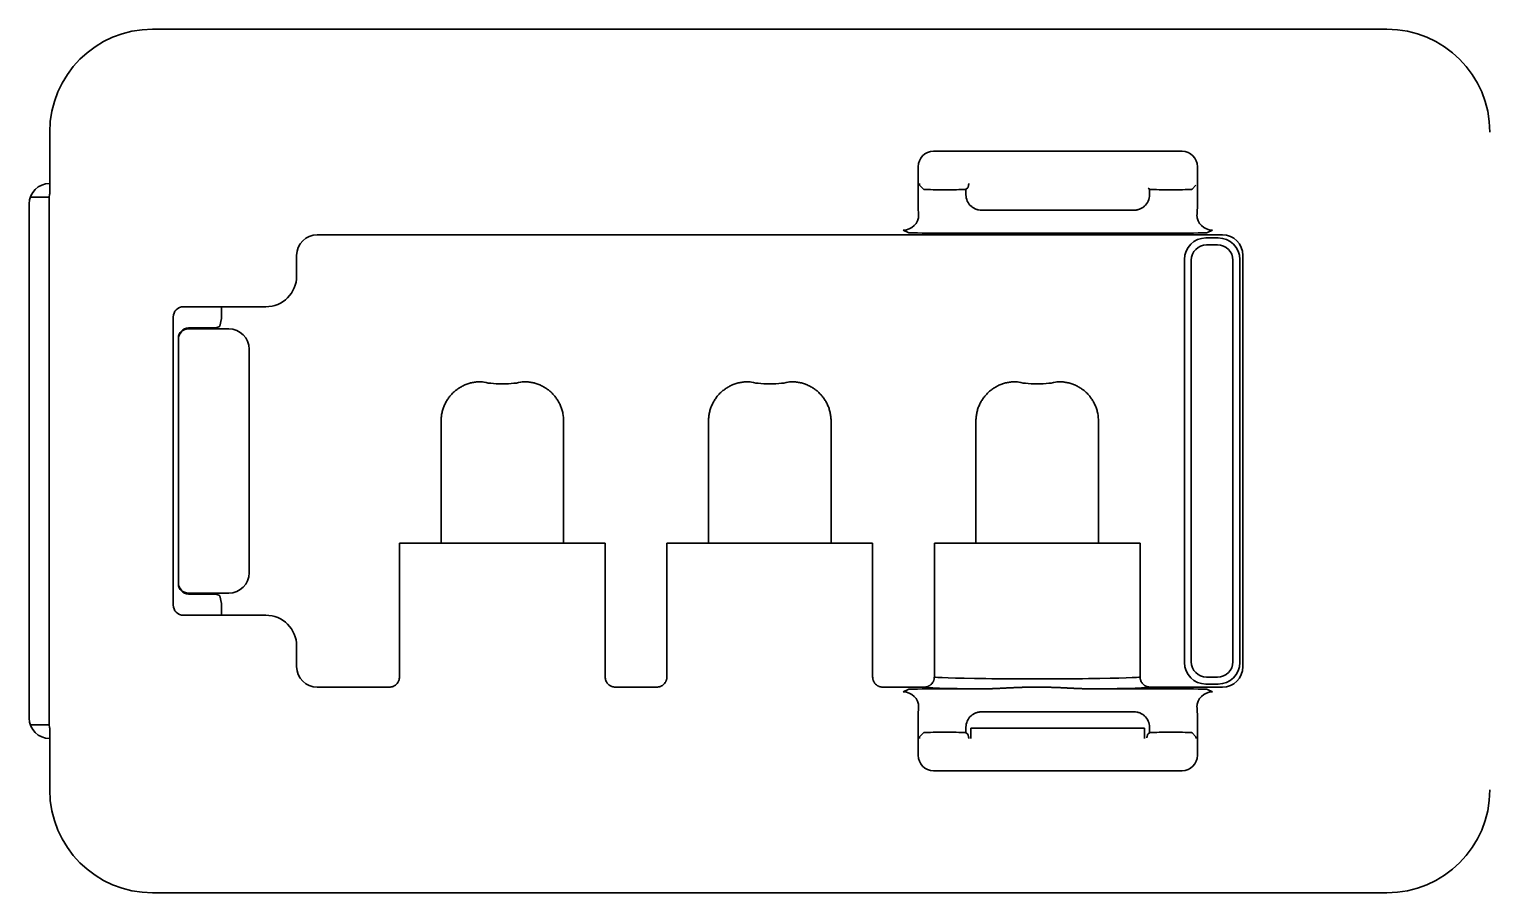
# Model space of a CAD drawing. Extents: x 5997 to 10491, y -672 to 3220.
# Drawn here: x 9086.1 to 9157.1, y 2307.5 to 2349.5 of the extents above; entities that cross this region are included whole.
import ezdxf

# ---------------------------------------------------------------- set-up
doc = ezdxf.new("R2010")
doc.units = 0
doc.header["$LTSCALE"] = 5
doc.layers.add('1', color=7, linetype='CONTINUOUS', true_color=0xffffff)

msp = doc.modelspace()

# ---------------------------------------------------------------- linework, layer by layer
at = {"layer": '1', "color": 7, "linetype": 'Continuous', "lineweight": 35}
for p, q in [((9092.073, 2349.526), (9152.073, 2349.526)), ((9087.073, 2341.736), (9087.073, 2344.526)), ((9130.033, 2343.588), (9142.112, 2343.588)), ((9129.284, 2341.253), (9129.284, 2342.839)), ((9142.862, 2342.839), (9142.862, 2341.253)), ((9129.354, 2341.937), (9129.348, 2342.026)), ((9129.354, 2341.937), (9129.548, 2341.743)), ((9130.297, 2341.718), (9130.861, 2341.718)), ((9131.679, 2341.789), (9131.61, 2341.743)), ((9131.61, 2341.743), (9131.61, 2341.476)), ((9140.536, 2341.743), (9140.466, 2341.789)), ((9140.536, 2341.476), (9140.536, 2341.743)), ((9141.285, 2341.718), (9141.849, 2341.718)), ((9142.791, 2341.937), (9142.598, 2341.743)), ((9086.073, 2316.026), (9086.073, 2341.026)), ((9086.127, 2341.35), (9087.038, 2341.35)), ((9087.038, 2341.35), (9087.066, 2341.49)), ((9087.038, 2315.702), (9087.038, 2341.35)), ((9132.361, 2340.726), (9132.625, 2340.726)), ((9132.625, 2340.726), (9139.52, 2340.726)), ((9139.52, 2340.726), (9139.785, 2340.726)), ((9144.073, 2339.526), (9100.073, 2339.526)), ((9128.798, 2339.635), (9128.56, 2339.753)), ((9141.849, 2339.609), (9130.297, 2339.609)), ((9143.586, 2339.753), (9143.348, 2339.635)), ((9143.87, 2339.373), (9143.276, 2339.373)), ((9143.836, 2339.039), (9143.31, 2339.039)), ((9099.073, 2338.526), (9099.073, 2337.526)), ((9142.226, 2338.323), (9142.226, 2318.729)), ((9142.56, 2338.289), (9142.56, 2318.763)), ((9144.586, 2318.763), (9144.586, 2338.289)), ((9144.92, 2318.729), (9144.92, 2338.323)), ((9145.073, 2318.526), (9145.073, 2338.526)), ((9093.573, 2336.026), (9097.346, 2336.026)), ((9095.428, 2336.005), (9095.428, 2335.946)), ((9097.346, 2336.026), (9097.573, 2336.026)), ((9093.073, 2321.526), (9093.073, 2335.526)), ((9095.34, 2335.082), (9095.413, 2335.453)), ((9093.323, 2334.489), (9093.323, 2334.459)), ((9093.823, 2334.997), (9094.84, 2334.997)), ((9093.823, 2334.951), (9095.769, 2334.951)), ((9093.323, 2334.459), (9093.323, 2333.474)), ((9093.323, 2333.474), (9093.323, 2323.578)), ((9096.761, 2323.578), (9096.761, 2333.474)), ((9106.093, 2330.449), (9106.093, 2324.524)), ((9112.053, 2330.449), (9112.053, 2324.524)), ((9119.093, 2324.524), (9119.093, 2330.449)), ((9125.053, 2330.449), (9125.053, 2324.524)), ((9132.093, 2324.524), (9132.093, 2330.449)), ((9138.053, 2324.524), (9138.053, 2330.449)), ((9114.073, 2324.524), (9104.073, 2324.524)), ((9104.073, 2324.524), (9104.073, 2318.026)), ((9114.073, 2324.524), (9114.073, 2318.026)), ((9117.073, 2324.524), (9117.073, 2318.026)), ((9127.073, 2324.524), (9117.073, 2324.524)), ((9127.073, 2324.524), (9127.073, 2318.026)), ((9140.073, 2324.524), (9130.073, 2324.524)), ((9130.073, 2324.524), (9130.073, 2318.026)), ((9140.073, 2324.524), (9140.073, 2318.026)), ((9093.323, 2323.578), (9093.323, 2322.593)), ((9093.323, 2322.593), (9093.323, 2322.563)), ((9095.769, 2322.101), (9093.823, 2322.101)), ((9093.823, 2322.055), (9094.84, 2322.055)), ((9095.34, 2321.97), (9095.413, 2321.599)), ((9097.346, 2321.026), (9093.573, 2321.026)), ((9095.428, 2321.107), (9095.428, 2321.048)), ((9097.573, 2321.026), (9097.346, 2321.026)), ((9099.073, 2319.526), (9099.073, 2318.526)), ((9100.073, 2317.526), (9103.573, 2317.526)), ((9114.573, 2317.526), (9116.573, 2317.526)), ((9127.573, 2317.526), (9129.573, 2317.526)), ((9130.297, 2317.443), (9132.338, 2317.443)), ((9137.808, 2317.443), (9141.849, 2317.443)), ((9140.573, 2317.526), (9144.073, 2317.526)), ((9143.276, 2317.679), (9143.87, 2317.679)), ((9143.31, 2318.013), (9143.836, 2318.013)), ((9128.56, 2317.299), (9128.798, 2317.418)), ((9143.348, 2317.418), (9143.586, 2317.299)), ((9132.625, 2316.326), (9132.361, 2316.326)), ((9139.52, 2316.326), (9132.625, 2316.326)), ((9139.785, 2316.326), (9139.52, 2316.326)), ((9086.127, 2315.702), (9087.038, 2315.702)), ((9087.038, 2315.702), (9087.066, 2315.563)), ((9087.073, 2312.526), (9087.073, 2315.316)), ((9129.284, 2314.214), (9129.284, 2315.799)), ((9130.297, 2315.334), (9130.856, 2315.334)), ((9131.61, 2315.576), (9131.61, 2315.309)), ((9131.851, 2315.526), (9131.876, 2315.526)), ((9131.851, 2315.526), (9131.851, 2315.026)), ((9132.625, 2315.526), (9131.876, 2315.526)), ((9132.625, 2315.526), (9139.52, 2315.526)), ((9140.269, 2315.526), (9139.52, 2315.526)), ((9140.295, 2315.526), (9140.269, 2315.526)), ((9140.295, 2315.026), (9140.295, 2315.526)), ((9140.535, 2315.309), (9140.535, 2315.576)), ((9141.289, 2315.334), (9141.849, 2315.334)), ((9142.862, 2315.799), (9142.862, 2314.214)), ((9129.348, 2315.026), (9129.354, 2315.115)), ((9129.354, 2315.115), (9129.548, 2315.309)), ((9131.61, 2315.309), (9131.679, 2315.263)), ((9140.466, 2315.263), (9140.535, 2315.309)), ((9142.791, 2315.115), (9142.598, 2315.309)), ((9142.791, 2315.115), (9142.798, 2315.026)), ((9142.112, 2313.464), (9130.033, 2313.464)), ((9152.073, 2307.526), (9092.073, 2307.526))]:
    msp.add_line(p, q, dxfattribs=at)
for centre, radius, start, end in [((9092.073, 2344.526), 5, 90, 180), ((9152.073, 2344.526), 5, 0, 90), ((9087.073, 2341.026), 1, 90, 180), ((9100.073, 2338.526), 1, 90, 180), ((9144.073, 2338.526), 1, 0, 90), ((9093.573, 2335.526), 0.5, 90, 180), ((9093.573, 2321.526), 0.5, 180, 270), ((9100.073, 2318.526), 1, 180, 270), ((9144.073, 2318.526), 1, 270, 0), ((9087.073, 2316.026), 1, 180, 270), ((9092.073, 2312.526), 5, 180, 270), ((9152.073, 2312.526), 5, 270, 0)]:
    msp.add_arc(centre, radius, start, end, dxfattribs=at)
for centre, major_axis, ratio, start_param, end_param in [((9130.035, 2342.837), (-0.532, 0.532), 0.996359, 5.498396, 7.067974), ((9142.11, 2342.837), (0.532, 0.532), 0.996359, 5.498396, 7.067974), ((9087.064, 2341.736), (0, 0.25), 0.034921, 3.316126, 4.712389), ((9130.297, 2341.744), (-0.75, 0), 0.034921, 0.034907, 1.570796), ((9130.861, 2341.744), (-0.75, 0), 0.034921, 1.570796, 3.089233), ((9141.285, 2341.744), (-0.75, 0), 0.034921, 0.05236, 1.570796), ((9141.849, 2341.744), (-0.75, 0), 0.034921, 1.570796, 3.106686), ((9129.31, 2341.253), (0, 0.75), 0.034921, 1.570796, 3.124139), ((9132.363, 2341.476), (-0.753, 0), 0.995902, 0, 0.84001), ((9139.783, 2341.476), (-0.753, 0), 0.995902, 2.301583, 3.141593), ((9142.836, 2341.253), (0, 0.75), 0.034921, 3.159046, 4.712389), ((9128.56, 2340.503), (-0.335, -0.671), 0.999239, 0.46383, 2.034018), ((9143.586, 2340.503), (0.335, -0.671), 0.999239, 4.249168, 5.819355), ((9130.297, 2339.635), (-1.5, 0), 0.017455, 0.034907, 1.570796), ((9141.849, 2339.635), (-1.5, 0), 0.017455, 1.570796, 3.106686), ((9143.276, 2338.323), (-0.743, 0.743), 0.999695, 5.497939, 7.068431), ((9143.31, 2338.289), (0.53, 0.53), 0.999695, 0.78555, 2.356042), ((9143.836, 2338.289), (0.53, -0.53), 0.999695, 0.78555, 2.356042), ((9143.87, 2338.323), (0.743, 0.743), 0.999695, 5.497939, 7.068431), ((9097.573, 2337.526), (1.5, 0), 0.999848, 4.712389, 6.283185), ((9095.41, 2335.946), (0, 0.5), 0.034921, 3.316126, 4.712389), ((9093.823, 2334.489), (0, -0.508), 0.984808, 3.141593, 4.712389), ((9093.823, 2334.459), (0.5, 0), 0.984808, 1.570796, 3.141593), ((9094.84, 2335.085), (-0.5, 0), 0.176327, 1.570796, 3.106686), ((9095.769, 2333.966), (-0.995, 0.099), 0.984662, 3.241791, 4.809556), ((9096.77, 2333.474), (0, 0.5), 0.017455, 0.174533, 1.570796), ((9109.073, 2332.465), (-1.074, 0), 0.176327, 0.462409, 2.679184), ((9122.073, 2332.465), (-1.074, 0), 0.176327, 0.462409, 2.679184), ((9135.073, 2332.465), (-1.074, 0), 0.176327, 0.462409, 2.679184), ((9096.77, 2323.578), (0, 0.5), 0.017455, 1.570796, 2.96706), ((9093.823, 2322.593), (0.5, 0), 0.984808, 3.141593, 4.712389), ((9093.823, 2322.563), (0, -0.508), 0.984808, 4.712389, 6.283185), ((9095.769, 2323.086), (-0.995, -0.099), 0.984662, 1.473629, 3.041395), ((9094.84, 2321.967), (-0.5, 0), 0.176327, 3.176499, 4.712389), ((9095.41, 2321.107), (0, 0.5), 0.034921, 4.712389, 6.108652), ((9097.573, 2319.526), (-1.5, 0), 0.999848, 3.141593, 4.712389), ((9143.276, 2318.729), (-0.743, -0.743), 0.999695, 5.497939, 7.068431), ((9143.31, 2318.763), (-0.53, 0.53), 0.999695, 0.78555, 2.356042), ((9143.836, 2318.763), (-0.53, -0.53), 0.999695, 0.78555, 2.356042), ((9143.87, 2318.729), (0.743, -0.743), 0.999695, 5.497939, 7.068431), ((9130.297, 2317.417), (-1.5, 0), 0.017455, 4.712389, 6.248279), ((9135.073, 2317.526), (-5.5, 0), 0.017455, 0.001587, 1.050361), ((9135.073, 2318.026), (-5, 0), 0.019201, 0, 3.141593), ((9135.073, 2317.526), (-5.5, 0), 0.017455, 2.091232, 3.140006), ((9141.849, 2317.417), (-1.5, 0), 0.017455, 3.176499, 4.712389), ((9128.56, 2316.549), (-0.335, 0.671), 0.999239, 4.249168, 5.819355), ((9143.586, 2316.549), (0.335, 0.671), 0.999239, 0.46383, 2.034018), ((9129.31, 2315.799), (0, 0.75), 0.034921, 0.017453, 1.570796), ((9132.363, 2315.576), (-0.753, 0), 0.995884, 5.446875, 6.283185), ((9139.782, 2315.576), (-0.753, 0), 0.995884, 3.141593, 3.977903), ((9142.836, 2315.799), (0, 0.75), 0.034921, 4.712389, 6.265732), ((9087.064, 2315.316), (0, 0.25), 0.034921, 4.712389, 6.108652), ((9130.297, 2315.308), (-0.75, 0), 0.034921, 4.712389, 6.248279), ((9130.856, 2315.308), (-0.755, 0), 0.034921, 3.193953, 4.712389), ((9141.289, 2315.308), (-0.755, 0), 0.034921, 4.712389, 6.230825), ((9141.849, 2315.308), (-0.75, 0), 0.034921, 3.176499, 4.712389), ((9130.035, 2314.215), (0.532, 0.532), 0.996359, 2.356803, 3.926382), ((9142.11, 2314.215), (-0.532, 0.532), 0.996359, 2.356803, 3.926382)]:
    msp.add_ellipse(centre, major_axis=major_axis, ratio=ratio, start_param=start_param, end_param=end_param, dxfattribs=at)
for points, knots in [([(9131.752, 2342.024), (9131.75, 2342.01), (9131.743, 2341.974), (9131.732, 2341.922), (9131.719, 2341.871), (9131.706, 2341.83), (9131.693, 2341.802), (9131.684, 2341.792), (9131.679, 2341.789)], [0, 0, 0, 0, 0.114241, 0.291393, 0.468545, 0.645696, 0.822848, 1, 1, 1, 1]), ([(9131.861, 2340.918), (9131.878, 2340.902), (9131.896, 2340.888), (9131.933, 2340.86), (9131.951, 2340.848), (9132.01, 2340.812), (9132.05, 2340.792), (9132.104, 2340.771), (9132.115, 2340.767), (9132.136, 2340.76), (9132.169, 2340.75), (9132.202, 2340.743), (9132.269, 2340.73), (9132.314, 2340.726), (9132.361, 2340.726)], [0, 0, 0, 0, 0.125, 0.125, 0.25, 0.25, 0.5, 0.5, 0.5625, 0.5625, 0.625, 0.75, 0.75, 1, 1, 1, 1]), ([(9139.785, 2340.726), (9139.808, 2340.726), (9139.831, 2340.727), (9139.876, 2340.731), (9139.921, 2340.738), (9139.966, 2340.748), (9139.999, 2340.757), (9140.009, 2340.76), (9140.031, 2340.768), (9140.042, 2340.771), (9140.095, 2340.792), (9140.136, 2340.812), (9140.194, 2340.848), (9140.213, 2340.86), (9140.25, 2340.888), (9140.268, 2340.902), (9140.285, 2340.918)], [0, 0, 0, 0, 0.125, 0.125, 0.25, 0.375, 0.375, 0.4375, 0.4375, 0.5, 0.5, 0.75, 0.75, 0.875, 0.875, 1, 1, 1, 1]), ([(9106.093, 2330.449), (9106.093, 2330.482), (9106.093, 2330.515), (9106.096, 2330.58), (9106.099, 2330.613), (9106.108, 2330.71), (9106.127, 2330.839), (9106.159, 2330.965), (9106.187, 2331.058), (9106.198, 2331.089), (9106.22, 2331.151), (9106.232, 2331.181), (9106.27, 2331.272), (9106.327, 2331.39), (9106.396, 2331.5), (9106.451, 2331.581), (9106.47, 2331.608), (9106.51, 2331.66), (9106.531, 2331.685), (9106.595, 2331.76), (9106.684, 2331.855), (9106.783, 2331.939), (9106.885, 2332.019), (9106.939, 2332.056), (9107.023, 2332.108), (9107.051, 2332.125), (9107.108, 2332.157), (9107.137, 2332.172), (9107.225, 2332.214), (9107.284, 2332.24), (9107.406, 2332.284), (9107.468, 2332.304), (9107.563, 2332.328), (9107.595, 2332.335), (9107.659, 2332.348), (9107.692, 2332.354), (9107.788, 2332.368), (9107.853, 2332.375), (9107.982, 2332.382), (9108.047, 2332.382), (9108.112, 2332.38)], [0, 0, 0, 0, 0.03125, 0.03125, 0.0625, 0.0625, 0.125, 0.1875, 0.1875, 0.21875, 0.21875, 0.25, 0.25, 0.3125, 0.375, 0.375, 0.40625, 0.40625, 0.4375, 0.4375, 0.5, 0.5625, 0.5625, 0.625, 0.625, 0.65625, 0.65625, 0.6875, 0.6875, 0.75, 0.75, 0.8125, 0.8125, 0.84375, 0.84375, 0.875, 0.875, 0.9375, 0.9375, 1, 1, 1, 1]), ([(9110.034, 2332.38), (9110.099, 2332.382), (9110.164, 2332.382), (9110.261, 2332.377), (9110.294, 2332.374), (9110.359, 2332.368), (9110.391, 2332.363), (9110.487, 2332.349), (9110.55, 2332.336), (9110.675, 2332.304), (9110.737, 2332.285), (9110.829, 2332.252), (9110.86, 2332.24), (9110.92, 2332.214), (9110.95, 2332.2), (9111.038, 2332.157), (9111.095, 2332.126), (9111.206, 2332.057), (9111.259, 2332.02), (9111.337, 2331.959), (9111.363, 2331.938), (9111.412, 2331.896), (9111.436, 2331.874), (9111.507, 2331.806), (9111.596, 2331.712), (9111.675, 2331.609), (9111.731, 2331.528), (9111.749, 2331.501), (9111.775, 2331.459), (9111.783, 2331.445), (9111.8, 2331.417), (9111.84, 2331.345), (9111.904, 2331.214), (9111.948, 2331.092), (9111.977, 2330.998), (9111.985, 2330.967), (9112.001, 2330.904), (9112.009, 2330.872), (9112.041, 2330.711), (9112.053, 2330.58), (9112.053, 2330.449)], [0, 0, 0, 0, 0.0625, 0.0625, 0.09375, 0.09375, 0.125, 0.125, 0.1875, 0.1875, 0.25, 0.25, 0.28125, 0.28125, 0.3125, 0.3125, 0.375, 0.375, 0.4375, 0.4375, 0.46875, 0.46875, 0.5, 0.5, 0.5625, 0.625, 0.625, 0.65625, 0.65625, 0.671875, 0.671875, 0.6875, 0.75, 0.8125, 0.8125, 0.84375, 0.84375, 0.875, 0.875, 1, 1, 1, 1]), ([(9119.093, 2330.449), (9119.093, 2330.482), (9119.093, 2330.515), (9119.096, 2330.58), (9119.099, 2330.613), (9119.108, 2330.71), (9119.127, 2330.839), (9119.159, 2330.965), (9119.187, 2331.058), (9119.198, 2331.089), (9119.22, 2331.151), (9119.232, 2331.181), (9119.27, 2331.272), (9119.327, 2331.39), (9119.396, 2331.5), (9119.451, 2331.581), (9119.47, 2331.608), (9119.51, 2331.66), (9119.531, 2331.685), (9119.595, 2331.76), (9119.684, 2331.855), (9119.783, 2331.939), (9119.885, 2332.019), (9119.939, 2332.056), (9120.023, 2332.108), (9120.051, 2332.125), (9120.108, 2332.157), (9120.137, 2332.172), (9120.225, 2332.214), (9120.284, 2332.24), (9120.406, 2332.284), (9120.468, 2332.304), (9120.563, 2332.328), (9120.595, 2332.335), (9120.659, 2332.348), (9120.692, 2332.354), (9120.788, 2332.368), (9120.853, 2332.375), (9120.982, 2332.382), (9121.047, 2332.382), (9121.112, 2332.38)], [0, 0, 0, 0, 0.03125, 0.03125, 0.0625, 0.0625, 0.125, 0.1875, 0.1875, 0.21875, 0.21875, 0.25, 0.25, 0.3125, 0.375, 0.375, 0.40625, 0.40625, 0.4375, 0.4375, 0.5, 0.5625, 0.5625, 0.625, 0.625, 0.65625, 0.65625, 0.6875, 0.6875, 0.75, 0.75, 0.8125, 0.8125, 0.84375, 0.84375, 0.875, 0.875, 0.9375, 0.9375, 1, 1, 1, 1]), ([(9123.034, 2332.38), (9123.099, 2332.382), (9123.163, 2332.382), (9123.293, 2332.375), (9123.357, 2332.369), (9123.454, 2332.354), (9123.486, 2332.348), (9123.55, 2332.335), (9123.582, 2332.328), (9123.677, 2332.304), (9123.74, 2332.284), (9123.833, 2332.25), (9123.863, 2332.238), (9123.923, 2332.213), (9123.953, 2332.199), (9124.04, 2332.156), (9124.097, 2332.125), (9124.207, 2332.056), (9124.26, 2332.019), (9124.325, 2331.969), (9124.337, 2331.959), (9124.363, 2331.938), (9124.375, 2331.927), (9124.413, 2331.895), (9124.437, 2331.873), (9124.508, 2331.806), (9124.597, 2331.711), (9124.676, 2331.608), (9124.731, 2331.528), (9124.749, 2331.501), (9124.783, 2331.445), (9124.8, 2331.417), (9124.847, 2331.33), (9124.904, 2331.213), (9124.97, 2331.03), (9125.002, 2330.904), (9125.022, 2330.807), (9125.027, 2330.775), (9125.037, 2330.71), (9125.041, 2330.678), (9125.05, 2330.58), (9125.053, 2330.515), (9125.053, 2330.449)], [0, 0, 0, 0, 0.0625, 0.0625, 0.125, 0.125, 0.15625, 0.15625, 0.1875, 0.1875, 0.25, 0.25, 0.28125, 0.28125, 0.3125, 0.3125, 0.375, 0.375, 0.4375, 0.4375, 0.453125, 0.453125, 0.46875, 0.46875, 0.5, 0.5, 0.5625, 0.625, 0.625, 0.65625, 0.65625, 0.6875, 0.6875, 0.75, 0.8125, 0.875, 0.875, 0.90625, 0.90625, 0.9375, 0.9375, 1, 1, 1, 1]), ([(9132.093, 2330.449), (9132.093, 2330.482), (9132.093, 2330.515), (9132.096, 2330.58), (9132.099, 2330.613), (9132.108, 2330.71), (9132.127, 2330.839), (9132.159, 2330.965), (9132.187, 2331.058), (9132.198, 2331.089), (9132.22, 2331.151), (9132.232, 2331.181), (9132.27, 2331.272), (9132.327, 2331.39), (9132.396, 2331.5), (9132.451, 2331.581), (9132.47, 2331.608), (9132.51, 2331.66), (9132.531, 2331.685), (9132.595, 2331.76), (9132.684, 2331.855), (9132.783, 2331.939), (9132.885, 2332.019), (9132.939, 2332.056), (9133.023, 2332.108), (9133.051, 2332.125), (9133.108, 2332.157), (9133.137, 2332.172), (9133.225, 2332.214), (9133.284, 2332.24), (9133.406, 2332.284), (9133.468, 2332.304), (9133.563, 2332.328), (9133.595, 2332.335), (9133.659, 2332.348), (9133.692, 2332.354), (9133.788, 2332.368), (9133.853, 2332.375), (9133.982, 2332.382), (9134.047, 2332.382), (9134.112, 2332.38)], [0, 0, 0, 0, 0.03125, 0.03125, 0.0625, 0.0625, 0.125, 0.1875, 0.1875, 0.21875, 0.21875, 0.25, 0.25, 0.3125, 0.375, 0.375, 0.40625, 0.40625, 0.4375, 0.4375, 0.5, 0.5625, 0.5625, 0.625, 0.625, 0.65625, 0.65625, 0.6875, 0.6875, 0.75, 0.75, 0.8125, 0.8125, 0.84375, 0.84375, 0.875, 0.875, 0.9375, 0.9375, 1, 1, 1, 1]), ([(9136.034, 2332.38), (9136.099, 2332.382), (9136.164, 2332.382), (9136.261, 2332.377), (9136.294, 2332.374), (9136.359, 2332.368), (9136.391, 2332.363), (9136.487, 2332.349), (9136.55, 2332.336), (9136.675, 2332.304), (9136.737, 2332.285), (9136.829, 2332.252), (9136.86, 2332.24), (9136.92, 2332.214), (9136.95, 2332.2), (9137.038, 2332.157), (9137.095, 2332.126), (9137.206, 2332.057), (9137.259, 2332.02), (9137.337, 2331.959), (9137.363, 2331.938), (9137.412, 2331.896), (9137.436, 2331.874), (9137.507, 2331.806), (9137.596, 2331.712), (9137.675, 2331.609), (9137.731, 2331.528), (9137.749, 2331.501), (9137.775, 2331.459), (9137.783, 2331.445), (9137.8, 2331.417), (9137.84, 2331.345), (9137.904, 2331.214), (9137.948, 2331.092), (9137.977, 2330.998), (9137.985, 2330.967), (9138.001, 2330.904), (9138.009, 2330.872), (9138.041, 2330.711), (9138.053, 2330.58), (9138.053, 2330.449)], [0, 0, 0, 0, 0.0625, 0.0625, 0.09375, 0.09375, 0.125, 0.125, 0.1875, 0.1875, 0.25, 0.25, 0.28125, 0.28125, 0.3125, 0.3125, 0.375, 0.375, 0.4375, 0.4375, 0.46875, 0.46875, 0.5, 0.5, 0.5625, 0.625, 0.625, 0.65625, 0.65625, 0.671875, 0.671875, 0.6875, 0.75, 0.8125, 0.8125, 0.84375, 0.84375, 0.875, 0.875, 1, 1, 1, 1]), ([(9103.573, 2317.526), (9103.606, 2317.526), (9103.638, 2317.529), (9103.686, 2317.539), (9103.702, 2317.543), (9103.733, 2317.552), (9103.749, 2317.558), (9103.794, 2317.577), (9103.823, 2317.592), (9103.864, 2317.619), (9103.877, 2317.629), (9103.903, 2317.65), (9103.915, 2317.661), (9103.949, 2317.696), (9103.97, 2317.721), (9103.997, 2317.762), (9104.006, 2317.776), (9104.021, 2317.805), (9104.035, 2317.834), (9104.046, 2317.865), (9104.056, 2317.896), (9104.06, 2317.912), (9104.07, 2317.961), (9104.073, 2317.993), (9104.073, 2318.026)], [0, 0, 0, 0, 0.125, 0.125, 0.1875, 0.1875, 0.25, 0.25, 0.375, 0.375, 0.4375, 0.4375, 0.5, 0.5, 0.625, 0.625, 0.6875, 0.6875, 0.75, 0.8125, 0.8125, 0.875, 0.875, 1, 1, 1, 1]), ([(9114.073, 2318.026), (9114.073, 2317.993), (9114.076, 2317.961), (9114.086, 2317.913), (9114.09, 2317.897), (9114.099, 2317.866), (9114.105, 2317.85), (9114.123, 2317.805), (9114.139, 2317.776), (9114.166, 2317.735), (9114.176, 2317.722), (9114.197, 2317.696), (9114.208, 2317.684), (9114.242, 2317.65), (9114.267, 2317.629), (9114.308, 2317.602), (9114.322, 2317.593), (9114.351, 2317.578), (9114.381, 2317.564), (9114.411, 2317.553), (9114.443, 2317.543), (9114.459, 2317.539), (9114.507, 2317.529), (9114.54, 2317.526), (9114.573, 2317.526)], [0, 0, 0, 0, 0.125, 0.125, 0.1875, 0.1875, 0.25, 0.25, 0.375, 0.375, 0.4375, 0.4375, 0.5, 0.5, 0.625, 0.625, 0.6875, 0.6875, 0.75, 0.8125, 0.8125, 0.875, 0.875, 1, 1, 1, 1]), ([(9116.573, 2317.526), (9116.606, 2317.526), (9116.638, 2317.529), (9116.686, 2317.539), (9116.702, 2317.543), (9116.733, 2317.552), (9116.749, 2317.558), (9116.794, 2317.577), (9116.823, 2317.592), (9116.864, 2317.619), (9116.877, 2317.629), (9116.903, 2317.65), (9116.915, 2317.661), (9116.949, 2317.696), (9116.97, 2317.721), (9116.997, 2317.762), (9117.006, 2317.776), (9117.021, 2317.805), (9117.035, 2317.834), (9117.046, 2317.865), (9117.056, 2317.896), (9117.06, 2317.912), (9117.07, 2317.961), (9117.073, 2317.993), (9117.073, 2318.026)], [0, 0, 0, 0, 0.125, 0.125, 0.1875, 0.1875, 0.25, 0.25, 0.375, 0.375, 0.4375, 0.4375, 0.5, 0.5, 0.625, 0.625, 0.6875, 0.6875, 0.75, 0.8125, 0.8125, 0.875, 0.875, 1, 1, 1, 1]), ([(9127.073, 2318.026), (9127.073, 2317.993), (9127.076, 2317.961), (9127.086, 2317.913), (9127.09, 2317.897), (9127.099, 2317.866), (9127.105, 2317.85), (9127.123, 2317.805), (9127.139, 2317.776), (9127.166, 2317.735), (9127.176, 2317.722), (9127.197, 2317.696), (9127.208, 2317.684), (9127.242, 2317.65), (9127.267, 2317.629), (9127.308, 2317.602), (9127.322, 2317.593), (9127.351, 2317.578), (9127.381, 2317.564), (9127.411, 2317.553), (9127.443, 2317.543), (9127.459, 2317.539), (9127.507, 2317.529), (9127.54, 2317.526), (9127.573, 2317.526)], [0, 0, 0, 0, 0.125, 0.125, 0.1875, 0.1875, 0.25, 0.25, 0.375, 0.375, 0.4375, 0.4375, 0.5, 0.5, 0.625, 0.625, 0.6875, 0.6875, 0.75, 0.8125, 0.8125, 0.875, 0.875, 1, 1, 1, 1]), ([(9129.573, 2317.526), (9129.606, 2317.526), (9129.638, 2317.529), (9129.686, 2317.539), (9129.702, 2317.543), (9129.733, 2317.552), (9129.749, 2317.558), (9129.794, 2317.577), (9129.823, 2317.592), (9129.864, 2317.619), (9129.877, 2317.629), (9129.903, 2317.65), (9129.915, 2317.661), (9129.949, 2317.696), (9129.97, 2317.721), (9129.997, 2317.762), (9130.006, 2317.776), (9130.021, 2317.805), (9130.035, 2317.834), (9130.046, 2317.865), (9130.056, 2317.896), (9130.06, 2317.912), (9130.07, 2317.961), (9130.073, 2317.993), (9130.073, 2318.026)], [0, 0, 0, 0, 0.125, 0.125, 0.1875, 0.1875, 0.25, 0.25, 0.375, 0.375, 0.4375, 0.4375, 0.5, 0.5, 0.625, 0.625, 0.6875, 0.6875, 0.75, 0.8125, 0.8125, 0.875, 0.875, 1, 1, 1, 1]), ([(9132.338, 2317.443), (9132.351, 2317.443), (9132.379, 2317.443), (9132.419, 2317.443), (9132.46, 2317.443), (9132.501, 2317.443), (9132.542, 2317.444), (9132.582, 2317.445), (9132.623, 2317.445), (9132.664, 2317.446), (9132.705, 2317.447), (9132.745, 2317.449), (9132.786, 2317.45), (9132.827, 2317.451), (9132.868, 2317.453), (9132.908, 2317.454), (9132.949, 2317.456), (9132.99, 2317.458), (9133.031, 2317.459), (9133.072, 2317.461), (9133.113, 2317.463), (9133.154, 2317.465), (9133.194, 2317.467), (9133.235, 2317.469), (9133.276, 2317.471), (9133.317, 2317.473), (9133.358, 2317.475), (9133.399, 2317.477), (9133.44, 2317.479), (9133.481, 2317.481), (9133.523, 2317.483), (9133.564, 2317.485), (9133.605, 2317.488), (9133.646, 2317.49), (9133.687, 2317.492), (9133.729, 2317.494), (9133.77, 2317.496), (9133.811, 2317.498), (9133.853, 2317.5), (9133.894, 2317.501), (9133.936, 2317.503), (9133.977, 2317.505), (9134.019, 2317.507), (9134.06, 2317.509), (9134.102, 2317.51), (9134.144, 2317.512), (9134.186, 2317.513), (9134.227, 2317.515), (9134.269, 2317.516), (9134.311, 2317.518), (9134.353, 2317.519), (9134.395, 2317.52), (9134.437, 2317.521), (9134.479, 2317.523), (9134.522, 2317.524), (9134.564, 2317.525), (9134.606, 2317.525), (9134.648, 2317.526), (9134.691, 2317.527), (9134.733, 2317.528), (9134.776, 2317.528), (9134.818, 2317.529), (9134.861, 2317.529), (9134.904, 2317.53), (9134.946, 2317.53), (9134.989, 2317.53), (9135.032, 2317.53), (9135.061, 2317.53), (9135.075, 2317.53)], [0, 0, 0, 0, 0.015275, 0.030535, 0.04578, 0.061009, 0.076225, 0.091427, 0.106616, 0.121793, 0.136957, 0.15211, 0.167253, 0.182384, 0.197506, 0.212619, 0.227723, 0.242819, 0.257908, 0.272989, 0.288065, 0.303134, 0.318199, 0.333259, 0.348315, 0.363367, 0.378417, 0.393464, 0.40851, 0.423555, 0.438599, 0.453643, 0.468688, 0.483734, 0.498782, 0.513833, 0.528886, 0.543943, 0.559004, 0.574069, 0.58914, 0.604217, 0.6193, 0.634389, 0.649487, 0.664592, 0.679705, 0.694828, 0.70996, 0.725103, 0.740256, 0.75542, 0.770596, 0.785784, 0.800985, 0.8162, 0.831428, 0.846671, 0.861928, 0.877201, 0.89249, 0.907795, 0.923117, 0.938457, 0.953814, 0.96919, 0.984585, 1, 1, 1, 1]), ([(9135.075, 2317.53), (9135.104, 2317.53), (9135.163, 2317.53), (9135.251, 2317.529), (9135.339, 2317.529), (9135.427, 2317.527), (9135.516, 2317.525), (9135.605, 2317.523), (9135.694, 2317.521), (9135.783, 2317.518), (9135.872, 2317.515), (9135.962, 2317.512), (9136.052, 2317.508), (9136.142, 2317.505), (9136.233, 2317.501), (9136.324, 2317.496), (9136.415, 2317.492), (9136.496, 2317.488), (9136.569, 2317.484), (9136.631, 2317.481), (9136.692, 2317.478), (9136.753, 2317.475), (9136.812, 2317.473), (9136.871, 2317.47), (9136.93, 2317.467), (9136.987, 2317.465), (9137.044, 2317.462), (9137.1, 2317.46), (9137.155, 2317.457), (9137.21, 2317.455), (9137.263, 2317.453), (9137.317, 2317.451), (9137.369, 2317.45), (9137.42, 2317.448), (9137.471, 2317.447), (9137.521, 2317.446), (9137.571, 2317.445), (9137.62, 2317.444), (9137.668, 2317.443), (9137.715, 2317.443), (9137.762, 2317.443), (9137.792, 2317.443), (9137.808, 2317.443)], [0, 0, 0, 0, 0.031567, 0.063213, 0.094945, 0.126766, 0.158683, 0.1907, 0.222824, 0.25506, 0.287412, 0.319888, 0.352493, 0.385232, 0.418112, 0.451138, 0.484317, 0.517655, 0.54066, 0.563411, 0.585907, 0.608148, 0.630137, 0.651871, 0.673353, 0.694581, 0.715557, 0.736281, 0.756752, 0.776972, 0.796939, 0.816655, 0.836119, 0.855332, 0.874294, 0.893005, 0.911465, 0.929673, 0.947631, 0.965338, 0.982794, 1, 1, 1, 1]), ([(9140.073, 2318.026), (9140.073, 2317.993), (9140.076, 2317.961), (9140.086, 2317.913), (9140.09, 2317.897), (9140.099, 2317.866), (9140.105, 2317.85), (9140.123, 2317.805), (9140.139, 2317.776), (9140.166, 2317.735), (9140.176, 2317.722), (9140.197, 2317.696), (9140.208, 2317.684), (9140.242, 2317.65), (9140.267, 2317.629), (9140.308, 2317.602), (9140.322, 2317.593), (9140.351, 2317.578), (9140.381, 2317.564), (9140.411, 2317.553), (9140.443, 2317.543), (9140.459, 2317.539), (9140.507, 2317.529), (9140.54, 2317.526), (9140.573, 2317.526)], [0, 0, 0, 0, 0.125, 0.125, 0.1875, 0.1875, 0.25, 0.25, 0.375, 0.375, 0.4375, 0.4375, 0.5, 0.5, 0.625, 0.625, 0.6875, 0.6875, 0.75, 0.8125, 0.8125, 0.875, 0.875, 1, 1, 1, 1]), ([(9132.354, 2316.326), (9132.343, 2316.326), (9132.331, 2316.326), (9132.309, 2316.324), (9132.297, 2316.324), (9132.264, 2316.32), (9132.219, 2316.314), (9132.164, 2316.301), (9132.132, 2316.29), (9132.11, 2316.283), (9132.099, 2316.279), (9132.046, 2316.258), (9132.006, 2316.238), (9131.949, 2316.203), (9131.93, 2316.19), (9131.894, 2316.163), (9131.876, 2316.148), (9131.859, 2316.133)], [0, 0, 0, 0, 0.0625, 0.0625, 0.125, 0.125, 0.25, 0.375, 0.4375, 0.4375, 0.5, 0.5, 0.75, 0.75, 0.875, 0.875, 1, 1, 1, 1]), ([(9140.287, 2316.133), (9140.27, 2316.148), (9140.252, 2316.163), (9140.215, 2316.191), (9140.196, 2316.204), (9140.137, 2316.239), (9140.097, 2316.26), (9140.043, 2316.28), (9140.032, 2316.284), (9140.01, 2316.292), (9139.977, 2316.302), (9139.944, 2316.309), (9139.877, 2316.322), (9139.831, 2316.326), (9139.785, 2316.326)], [0, 0, 0, 0, 0.125, 0.125, 0.25, 0.25, 0.5, 0.5, 0.5625, 0.5625, 0.625, 0.75, 0.75, 1, 1, 1, 1]), ([(9131.679, 2315.263), (9131.687, 2315.258), (9131.694, 2315.247), (9131.709, 2315.214), (9131.716, 2315.192), (9131.727, 2315.15), (9131.731, 2315.135), (9131.738, 2315.102), (9131.741, 2315.085), (9131.747, 2315.055), (9131.749, 2315.043), (9131.752, 2315.03)], [0, 0, 0, 0, 0.301376, 0.301376, 0.602751, 0.602751, 0.753439, 0.753439, 0.904127, 0.904127, 1, 1, 1, 1]), ([(9140.401, 2315.068), (9140.401, 2315.069), (9140.405, 2315.09), (9140.414, 2315.131), (9140.427, 2315.181), (9140.44, 2315.222), (9140.453, 2315.25), (9140.462, 2315.26), (9140.466, 2315.263)], [0, 0, 0, 0, 0.005451, 0.204361, 0.403271, 0.60218, 0.80109, 1, 1, 1, 1])]:
    msp.add_open_spline(points, degree=3, knots=knots, dxfattribs=at)

doc.saveas('drawing.dxf')
